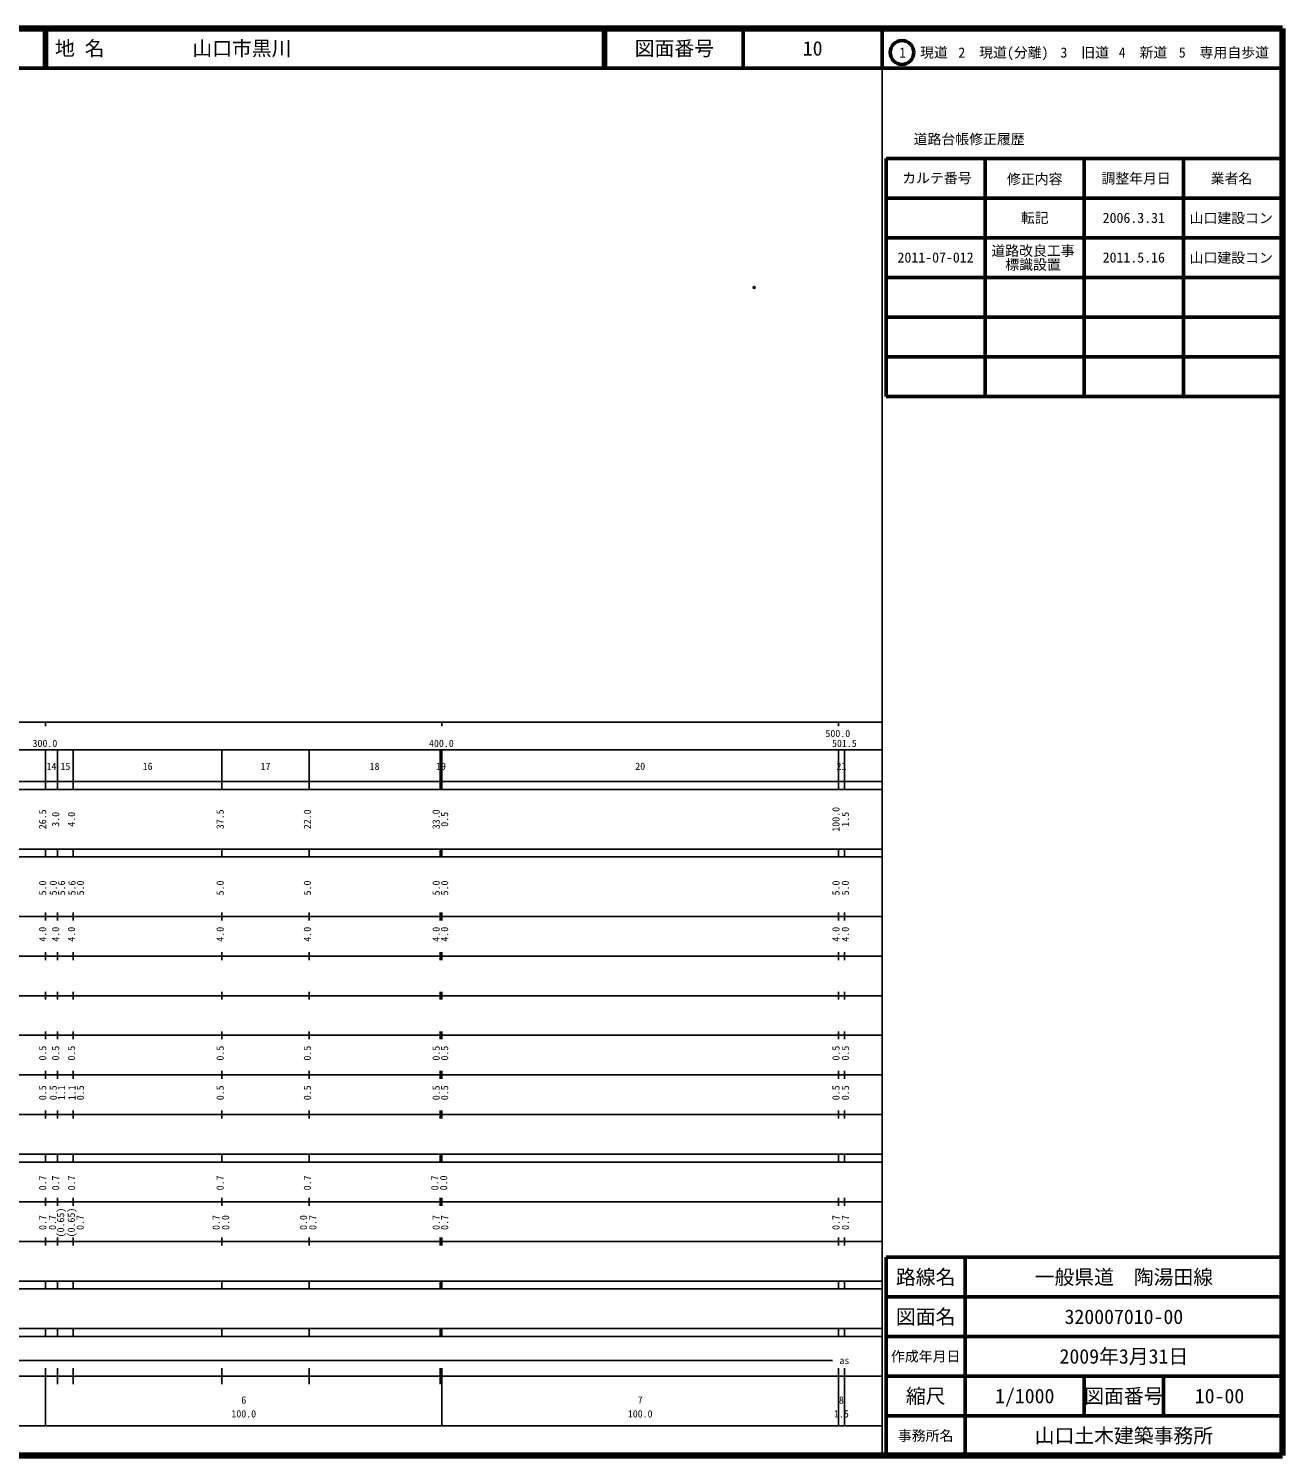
# Model space of a CAD drawing. Units: millimetres on the paper, enlarged 1000 times. Extents: x 40000 to 680000, y 20000 to 380000.
# Drawn here: x 363711 to 680000, y 20000 to 380000 of the extents above; entities that cross this region are included whole.
import ezdxf
from ezdxf.enums import TextEntityAlignment as Align

# ---------------------------------------------------------------- set-up
doc = ezdxf.new("R2010")
doc.units = ezdxf.units.MM
doc.header["$LTSCALE"] = 1000
doc.header["$PDMODE"] = 32
doc.header["$PDSIZE"] = 500
doc.layers.add('M-OTRS', color=6, linetype='Continuous')
doc.layers.add('M-TTL-TXT', color=7, linetype='Continuous')
for name, color, linetype, lineweight in [('M-TTL', 2, 'Continuous', 140), ('M-TTL-BAND', 7, 'Continuous', 25), ('M-TTL-FRAM', 2, 'Continuous', 50), ('M-TTL-LINE', 7, 'Continuous', 50)]:
    doc.layers.add(name, color=color, linetype=linetype, lineweight=lineweight)
doc.styles.add('ＭＳ ゴシック', font='')
doc.styles.get('ＭＳ ゴシック').set_extended_font_data('MS Gothic')

msp = doc.modelspace()

# ---------------------------------------------------------------- linework, layer by layer
at = {"layer": 'M-OTRS'}
msp.add_point((546736, 314694), dxfattribs=at)
at = {"layer": 'M-TTL'}
for p, q in [((680000, 380000), (40000, 380000)), ((680000, 20000), (680000, 380000)), ((40000, 20000), (680000, 20000))]:
    msp.add_line(p, q, dxfattribs=at)
at = {"layer": 'M-TTL-BAND'}
for p, q in [((579000, 20000), (579000, 370000)), ((40000, 205000), (579000, 205000)), ((368000, 205000), (368000, 204000)), ((468000, 205000), (468000, 204000)), ((568000, 205000), (568000, 204000)), ((68000, 198000), (579000, 198000)), ((368000, 188000), (368000, 198000)), ((371000, 188000), (371000, 198000)), ((375000, 188000), (375000, 198000)), ((412500, 188000), (412500, 198000)), ((434500, 188000), (434500, 198000)), ((467500, 188000), (467500, 198000)), ((468000, 188000), (468000, 198000)), ((568000, 188000), (568000, 198000)), ((569500, 188000), (569500, 198000)), ((40000, 190000), (579000, 190000)), ((40000, 188000), (579000, 188000)), ((40000, 173000), (579000, 173000)), ((368000, 171000), (368000, 173000)), ((371000, 171000), (371000, 173000)), ((375000, 171000), (375000, 173000)), ((412500, 171000), (412500, 173000)), ((434500, 171000), (434500, 173000)), ((467500, 171000), (467500, 173000)), ((468000, 171000), (468000, 173000)), ((568000, 171000), (568000, 173000)), ((569500, 171000), (569500, 173000)), ((40000, 171000), (579000, 171000)), ((40000, 156000), (579000, 156000)), ((368000, 155000), (368000, 157000)), ((371000, 155000), (371000, 157000)), ((375000, 155000), (375000, 157000)), ((412500, 155000), (412500, 157000)), ((434500, 155000), (434500, 157000)), ((467500, 155000), (467500, 157000)), ((468000, 155000), (468000, 157000)), ((568000, 155000), (568000, 157000)), ((569500, 155000), (569500, 157000)), ((46000, 146000), (579000, 146000)), ((368000, 145000), (368000, 147000)), ((371000, 145000), (371000, 147000)), ((375000, 145000), (375000, 147000)), ((412500, 145000), (412500, 147000)), ((434500, 145000), (434500, 147000)), ((467500, 145000), (467500, 147000)), ((468000, 145000), (468000, 147000)), ((568000, 145000), (568000, 147000)), ((569500, 145000), (569500, 147000)), ((368000, 135000), (368000, 137000)), ((371000, 135000), (371000, 137000)), ((375000, 135000), (375000, 137000)), ((412500, 135000), (412500, 137000)), ((434500, 135000), (434500, 137000)), ((467500, 135000), (467500, 137000)), ((468000, 135000), (468000, 137000)), ((568000, 135000), (568000, 137000)), ((569500, 135000), (569500, 137000)), ((52000, 136000), (579000, 136000)), ((46000, 126000), (579000, 126000)), ((368000, 125000), (368000, 127000)), ((371000, 125000), (371000, 127000)), ((375000, 125000), (375000, 127000)), ((412500, 125000), (412500, 127000)), ((434500, 125000), (434500, 127000)), ((467500, 125000), (467500, 127000)), ((468000, 125000), (468000, 127000)), ((568000, 125000), (568000, 127000)), ((569500, 125000), (569500, 127000)), ((52000, 116000), (579000, 116000)), ((368000, 115000), (368000, 117000)), ((371000, 115000), (371000, 117000)), ((375000, 115000), (375000, 117000)), ((412500, 115000), (412500, 117000)), ((434500, 115000), (434500, 117000)), ((467500, 115000), (467500, 117000)), ((468000, 115000), (468000, 117000)), ((568000, 115000), (568000, 117000)), ((569500, 115000), (569500, 117000)), ((46000, 106000), (579000, 106000)), ((368000, 105000), (368000, 107000)), ((371000, 105000), (371000, 107000)), ((375000, 105000), (375000, 107000)), ((412500, 105000), (412500, 107000)), ((434500, 105000), (434500, 107000)), ((467500, 105000), (467500, 107000)), ((468000, 105000), (468000, 107000)), ((568000, 105000), (568000, 107000)), ((569500, 105000), (569500, 107000)), ((40000, 96000), (579000, 96000)), ((40000, 94000), (579000, 94000)), ((368000, 94000), (368000, 96000)), ((371000, 94000), (371000, 96000)), ((375000, 94000), (375000, 96000)), ((412500, 94000), (412500, 96000)), ((434500, 94000), (434500, 96000)), ((467500, 94000), (467500, 96000)), ((468000, 94000), (468000, 96000)), ((568000, 94000), (568000, 96000)), ((569500, 94000), (569500, 96000)), ((49000, 84000), (579000, 84000)), ((368000, 83000), (368000, 85000)), ((371000, 83000), (371000, 85000)), ((375000, 83000), (375000, 85000)), ((412500, 83000), (412500, 85000)), ((434500, 83000), (434500, 85000)), ((467500, 83000), (467500, 85000)), ((468000, 83000), (468000, 85000)), ((568000, 83000), (568000, 85000)), ((569500, 83000), (569500, 85000)), ((40000, 74000), (579000, 74000)), ((368000, 73000), (368000, 75000)), ((371000, 73000), (371000, 75000)), ((375000, 73000), (375000, 75000)), ((412500, 73000), (412500, 75000)), ((434500, 73000), (434500, 75000)), ((467500, 73000), (467500, 75000)), ((468000, 73000), (468000, 75000)), ((568000, 73000), (568000, 75000)), ((569500, 73000), (569500, 75000)), ((40000, 64000), (579000, 64000)), ((40000, 62000), (579000, 62000)), ((368000, 62000), (368000, 64000)), ((371000, 62000), (371000, 64000)), ((375000, 62000), (375000, 64000)), ((412500, 62000), (412500, 64000)), ((434500, 62000), (434500, 64000)), ((467500, 62000), (467500, 64000)), ((468000, 62000), (468000, 64000)), ((568000, 62000), (568000, 64000)), ((569500, 62000), (569500, 64000)), ((40000, 52000), (579000, 52000)), ((368000, 50000), (368000, 52000)), ((371000, 50000), (371000, 52000)), ((375000, 50000), (375000, 52000)), ((412500, 50000), (412500, 52000)), ((434500, 50000), (434500, 52000)), ((467500, 50000), (467500, 52000)), ((468000, 50000), (468000, 52000)), ((568000, 50000), (568000, 52000)), ((569500, 50000), (569500, 52000)), ((40000, 50000), (579000, 50000)), ((164500, 44000), (566500, 44000)), ((40000, 40000), (579000, 40000)), ((368000, 27500), (368000, 42000)), ((371000, 38000), (371000, 42000)), ((375000, 38000), (375000, 42000)), ((412500, 38000), (412500, 42000)), ((434500, 38000), (434500, 42000)), ((467500, 38000), (467500, 42000)), ((468000, 27500), (468000, 42000)), ((568000, 27500), (568000, 42000)), ((569500, 27500), (569500, 42000)), ((68000, 27500), (579000, 27500))]:
    msp.add_line(p, q, dxfattribs=at)
at = {"layer": 'M-TTL-FRAM'}
for p, q in [((580000, 347197), (580000, 287197)), ((580000, 347197), (680000, 347197)), ((580000, 287197), (680000, 287197)), ((680000, 70000), (580000, 70000)), ((580000, 70000), (580000, 20000))]:
    msp.add_line(p, q, dxfattribs=at)
at = {"layer": 'M-TTL-LINE'}
for p, q in [((367750, 380000), (367750, 370000)), ((368250, 380000), (368250, 370000)), ((508747, 380000), (508747, 370000)), ((509247, 380000), (509247, 370000)), ((543997, 380000), (543997, 370000)), ((579000, 380000), (579000, 370000)), ((40000, 370000), (680000, 370000)), ((605000, 347197), (605000, 287197)), ((630000, 347197), (630000, 287197)), ((655000, 347197), (655000, 287197)), ((580000, 337197), (680000, 337197)), ((580000, 327197), (680000, 327197)), ((580000, 317197), (680000, 317197)), ((580000, 307197), (680000, 307197)), ((580000, 297197), (680000, 297197)), ((600000, 70000), (600000, 20000)), ((680000, 60000), (580000, 60000)), ((680000, 50000), (580000, 50000)), ((680000, 40000), (580000, 40000)), ((630000, 40000), (630000, 30000)), ((650000, 40000), (650000, 30000)), ((680000, 30000), (580000, 30000))]:
    msp.add_line(p, q, dxfattribs=at)
msp.add_circle((584031, 373958), 3000, dxfattribs=at)

# ---------------------------------------------------------------- texts
at = {"layer": 'M-TTL-BAND', "style": 'ＭＳ ゴシック'}
for s, p in [('500.0', (567844, 200695)), ('300.0', (367844, 198195)), ('400.0', (467844, 198195)), ('501.5', (569500, 198195)), ('14', (369500, 192405)), ('15', (373000, 192405)), ('16', (393750, 192405)), ('17', (423500, 192405)), ('18', (451000, 192405)), ('19', (467750, 192405)), ('20', (518000, 192405)), ('21', (568750, 192405)), ('as', (569500, 42500)), ('6', (418000, 32523)), ('7', (518000, 32523)), ('8', (568750, 32523)), ('100.0', (418000, 29033)), ('100.0', (518000, 29033)), ('1.5', (568750, 29033))]:
    msp.add_text(s, height=1833, dxfattribs=at).set_placement(p, align=Align.BOTTOM_CENTER)
for s, p in [('26.5', (368726, 180500)), ('3.0', (372000, 180500)), ('4.0', (376000, 180500)), ('37.5', (413500, 180500)), ('22.0', (435500, 180500)), ('33.0', (467982, 180500)), ('0.5', (470109, 180500)), ('100.0', (568827, 180500)), ('1.5', (571196, 180500)), ('5.0', (368726, 163174)), ('5.0', (371384, 163174)), ('5.6', (373495, 163174)), ('5.6', (376116, 163174)), ('5.0', (378236, 163174)), ('5.0', (413500, 163174)), ('5.0', (435500, 163174)), ('5.0', (467982, 163174)), ('5.0', (470109, 163174)), ('5.0', (568827, 163174)), ('5.0', (571196, 163174)), ('4.0', (368726, 151500)), ('4.0', (372000, 151500)), ('4.0', (376000, 151500)), ('4.0', (413500, 151500)), ('4.0', (435500, 151500)), ('4.0', (467982, 151500)), ('4.0', (470109, 151500)), ('4.0', (568827, 151500)), ('4.0', (571196, 151500)), ('0.5', (368726, 121500)), ('0.5', (372000, 121500)), ('0.5', (376000, 121500)), ('0.5', (413500, 121500)), ('0.5', (435500, 121500)), ('0.5', (467982, 121500)), ('0.5', (470109, 121500)), ('0.5', (568827, 121500)), ('0.5', (571196, 121500)), ('0.5', (368726, 111500)), ('0.5', (371384, 111500)), ('1.1', (373495, 111500)), ('1.1', (376116, 111500)), ('0.5', (378236, 111500)), ('0.5', (413500, 111500)), ('0.5', (435500, 111500)), ('0.5', (467982, 111500)), ('0.5', (470109, 111500)), ('0.5', (568827, 111500)), ('0.5', (571196, 111500)), ('0.7', (368726, 88764)), ('0.7', (372000, 88764)), ('0.7', (376000, 88764)), ('0.7', (413500, 88764)), ('0.7', (435500, 88764)), ('0.7', (467641, 88764)), ('0.0', (469870, 88764)), ('0.7', (368726, 78764)), ('0.7', (371211, 78764)), ('(0.65)', (373255, 78764)), ('(0.65)', (375945, 78764)), ('0.7', (378190, 78764)), ('0.7', (412500, 78764)), ('0.0', (414870, 78764)), ('0.0', (434500, 78764)), ('0.7', (436870, 78764)), ('0.7', (467982, 78764)), ('0.7', (470109, 78764)), ('0.7', (568827, 78764)), ('0.7', (571196, 78764))]:
    msp.add_text(s, height=1833, rotation=90, dxfattribs=at).set_placement(p, align=Align.BOTTOM_CENTER)
at = {"layer": 'M-TTL-TXT', "style": 'ＭＳ ゴシック'}
for s, p in [('地 名', (370380, 375000)), ('山口市黒川', (405024, 375000))]:
    msp.add_text(s, height=3666, dxfattribs=at).set_placement(p, align=Align.MIDDLE_LEFT)
for s, height, p in [('図面番号', 3666, (526622, 375000)), ('10', 3666, (561497, 375000)), ('1\u3000現道', 2566, (589448, 373958)), ('2\u3000現道(分離)', 2566, (609619, 373958)), ('3\u3000旧道', 2566, (630121, 373958)), ('4\u3000新道', 2566, (644824, 373958)), ('5\u3000専用自歩道', 2566, (665228, 373958)), ('道路台帳修正履歴', 2566, (600968, 352113)), ('カルテ番号', 2566, (592839, 342277)), ('修正内容', 2566, (617509, 342023)), ('調整年月日', 2566, (643089, 342197)), ('業者名', 2566, (667134, 342197)), ('転記', 2566, (617500, 332245)), ('2006.3.31', 2566, (642500, 332245)), ('山口建設コン', 2566, (667077, 332189)), ('道路改良工事', 2566, (617077, 323939)), ('2011-07-012', 2566, (592500, 322245)), ('標識設置', 2566, (617077, 320439)), ('2011.5.16', 2566, (642500, 322245)), ('山口建設コン', 2566, (667077, 322189)), ('路線名', 3666, (590000, 65000)), ('路線名', 3666, (590000, 65000)), ('一般県道\u3000陶湯田線', 3666, (640000, 65000)), ('図面名', 3666, (590000, 55000)), ('図面名', 3666, (590000, 55000)), ('320007010-00', 3666, (640000, 55000)), ('2009年3月31日', 3666, (640000, 45000)), ('作成年月日', 2566, (590000, 45000)), ('作成年月日', 2566, (590000, 45000)), ('縮尺', 3666, (590000, 35000)), ('縮尺', 3666, (590000, 35000)), ('1/1000', 3666, (615000, 35000)), ('図面番号', 3666, (640000, 35000)), ('図面番号', 3666, (640000, 35000)), ('10-00', 3666, (664125, 35000)), ('事務所名', 2566, (590000, 25000)), ('事務所名', 2566, (590000, 25000)), ('山口土木建築事務所', 3666, (640000, 25000))]:
    msp.add_text(s, height=height, dxfattribs=at).set_placement(p, align=Align.MIDDLE_CENTER)

doc.saveas('drawing.dxf')
